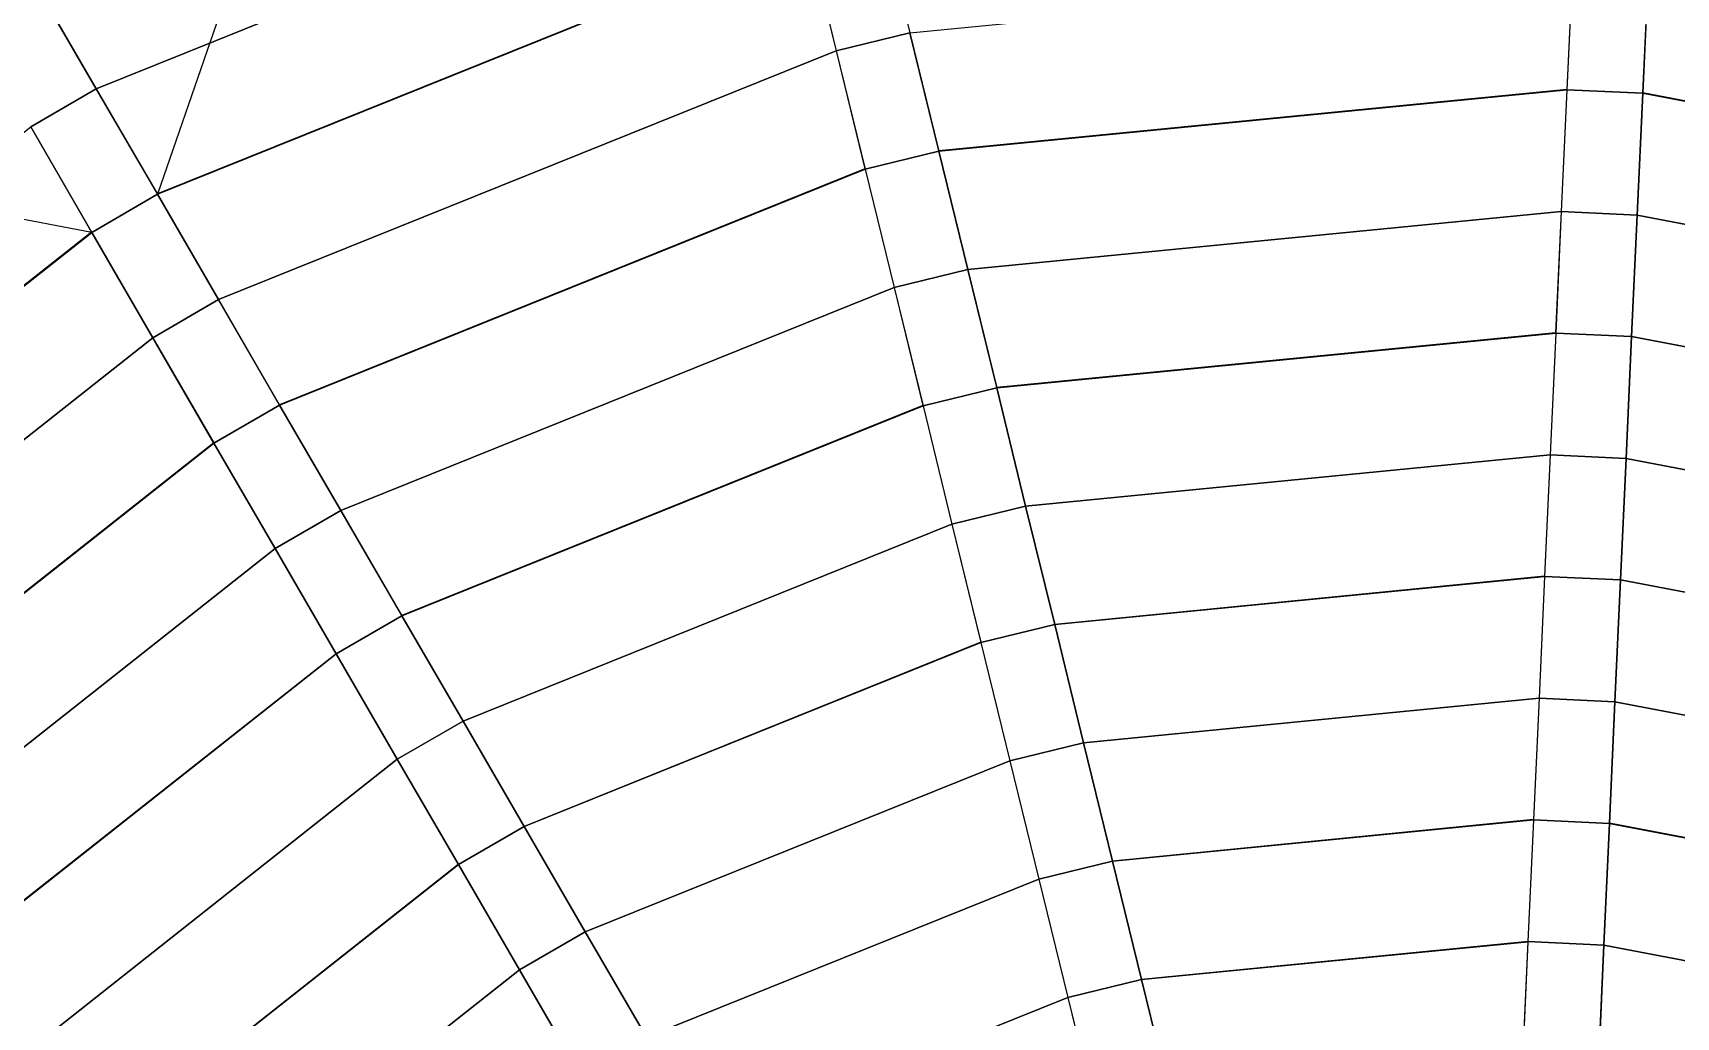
# Model space of a CAD drawing. Header units: millimetres. Extents: x -3890 to 2335, y 8273 to 14518.
# Drawn here: x -1737 to -656, y 12417 to 13064 of the extents above; entities that cross this region are included whole.
import ezdxf

# ---------------------------------------------------------------- set-up
doc = ezdxf.new("R2010")
doc.units = ezdxf.units.MM
for name, color, linetype in [('FRAMES', 2, 'Continuous'), ('JOINTS', 2, 'Continuous'), ('SHELLS', 1, 'Continuous')]:
    doc.layers.add(name, color=color, linetype=linetype)

msp = doc.modelspace()

# ---------------------------------------------------------------- linework, layer by layer
at = {"layer": 'FRAMES'}
for p, q in [((-1380, 13753.1, 1429.5), (-1655.1, 12958.2, 1601.2)), ((-1179.1, 13142.2, 1601.2), (-1160, 13064.3, 1618.7)), ((-1179.1, 13142.2, 1721.2), (-1160, 13064.3, 1738.7)), ((-1179.1, 13142.2, 1601.2), (-1160, 13064.3, 1738.7)), ((-1227.6, 13130.3, 1721.2), (-1655.1, 12958.2, 1721.2)), ((-1227.6, 13130.3, 1601.2), (-1208.6, 13052.5, 1618.7)), ((-1227.6, 13130.3, 1721.2), (-1208.6, 13052.5, 1738.7)), ((-1227.6, 13130.3, 1601.2), (-1208.6, 13052.5, 1738.7)), ((-724.2, 13106.9, 1618.7), (-727.8, 13026.9, 1635.5)), ((-724.2, 13106.9, 1738.7), (-727.8, 13026.9, 1755.5)), ((-724.2, 13106.9, 1738.7), (-727.8, 13026.9, 1635.5)), ((-674.2, 13104.7, 1618.7), (-677.9, 13024.6, 1635.5)), ((-674.2, 13104.7, 1738.7), (-677.9, 13024.6, 1755.5)), ((-674.2, 13104.7, 1738.7), (-677.9, 13024.6, 1635.5)), ((-1735.5, 13096.8, 1563.5), (-1695.3, 13027.5, 1582.7)), ((-1735.5, 13096.8, 1683.5), (-1695.3, 13027.5, 1702.7)), ((-1735.5, 13096.8, 1563.5), (-1695.3, 13027.5, 1702.7)), ((-1698.3, 12933.1, 1601.2), (-2524.9, 13089.2, 1429.5)), ((-1160, 13064.3, 1618.7), (-1208.6, 13052.5, 1618.7)), ((-1208.6, 13052.5, 1738.7), (-1160, 13064.3, 1738.7)), ((-1160, 13064.3, 1618.7), (-1141, 12986.5, 1635.5)), ((-1160, 13064.3, 1738.7), (-1141, 12986.5, 1755.5)), ((-1160, 13064.3, 1738.7), (-1160, 13064.3, 1618.7)), ((-1160, 13064.3, 1738.7), (-1141, 12986.5, 1635.5)), ((-1208.6, 13052.5, 1618.7), (-1189.5, 12974.6, 1635.5)), ((-1208.6, 13052.5, 1738.7), (-1189.5, 12974.6, 1755.5)), ((-1208.6, 13052.5, 1618.7), (-1208.6, 13052.5, 1738.7)), ((-1208.6, 13052.5, 1738.7), (-1189.5, 12974.6, 1635.5)), ((-1695.3, 13027.5, 1582.7), (-1738.5, 13002.5, 1582.7)), ((-1738.5, 13002.5, 1702.7), (-1695.3, 13027.5, 1702.7)), ((-1695.3, 13027.5, 1582.7), (-1655.1, 12958.2, 1601.2)), ((-1695.3, 13027.5, 1702.7), (-1655.1, 12958.2, 1721.2)), ((-1695.3, 13027.5, 1702.7), (-1695.3, 13027.5, 1582.7)), ((-1695.3, 13027.5, 1702.7), (-1655.1, 12958.2, 1601.2)), ((-727.8, 13026.9, 1755.5), (-1141, 12986.5, 1755.5)), ((-727.8, 13026.9, 1635.5), (-731.5, 12946.8, 1651.4)), ((-727.8, 13026.9, 1755.5), (-731.5, 12946.8, 1771.4)), ((-727.8, 13026.9, 1635.5), (-731.5, 12946.8, 1771.4)), ((-677.9, 13024.6, 1635.5), (-727.8, 13026.9, 1635.5)), ((-727.8, 13026.9, 1635.5), (-727.8, 13026.9, 1755.5)), ((-727.8, 13026.9, 1755.5), (-677.9, 13024.6, 1755.5)), ((-677.9, 13024.6, 1635.5), (-681.5, 12944.5, 1651.4)), ((-677.9, 13024.6, 1755.5), (-681.5, 12944.5, 1771.4)), ((-677.9, 13024.6, 1635.5), (-681.5, 12944.5, 1771.4)), ((-677.9, 13024.6, 1755.5), (-677.9, 13024.6, 1635.5)), ((-270.1, 12946.8, 1755.5), (-677.9, 13024.6, 1755.5)), ((-1738.5, 13002.5, 1582.7), (-1698.3, 12933.1, 1601.2)), ((-1738.5, 13002.5, 1702.7), (-1698.3, 12933.1, 1721.2)), ((-1698.3, 12933.1, 1601.2), (-1738.5, 13002.5, 1702.7)), ((-1141, 12986.5, 1635.5), (-1189.5, 12974.6, 1635.5)), ((-1189.5, 12974.6, 1755.5), (-1141, 12986.5, 1755.5)), ((-1141, 12986.5, 1635.5), (-1122, 12908.6, 1651.4)), ((-1141, 12986.5, 1755.5), (-1122, 12908.6, 1771.4)), ((-1141, 12986.5, 1755.5), (-1141, 12986.5, 1635.5)), ((-1141, 12986.5, 1635.5), (-1122, 12908.6, 1771.4)), ((-1189.5, 12974.6, 1755.5), (-1574.7, 12819.5, 1755.5)), ((-1189.5, 12974.6, 1635.5), (-1170.5, 12896.8, 1651.4)), ((-1189.5, 12974.6, 1755.5), (-1170.5, 12896.8, 1771.4)), ((-1189.5, 12974.6, 1635.5), (-1189.5, 12974.6, 1755.5)), ((-1189.5, 12974.6, 1635.5), (-1170.5, 12896.8, 1771.4)), ((-1655.1, 12958.2, 1601.2), (-1698.3, 12933.1, 1601.2)), ((-1698.3, 12933.1, 1721.2), (-1655.1, 12958.2, 1721.2)), ((-1655.1, 12958.2, 1601.2), (-1614.9, 12888.9, 1618.7)), ((-1655.1, 12958.2, 1721.2), (-1614.9, 12888.9, 1738.7)), ((-1655.1, 12958.2, 1721.2), (-1655.1, 12958.2, 1601.2)), ((-1655.1, 12958.2, 1601.2), (-1614.9, 12888.9, 1738.7)), ((-731.5, 12946.8, 1651.4), (-735.1, 12866.8, 1666.5)), ((-731.5, 12946.8, 1771.4), (-735.1, 12866.8, 1786.5)), ((-731.5, 12946.8, 1771.4), (-735.1, 12866.8, 1666.5)), ((-681.5, 12944.5, 1651.4), (-731.5, 12946.8, 1651.4)), ((-731.5, 12946.8, 1651.4), (-731.5, 12946.8, 1771.4)), ((-731.5, 12946.8, 1771.4), (-681.5, 12944.5, 1771.4)), ((-681.5, 12944.5, 1651.4), (-685.2, 12864.5, 1666.5)), ((-681.5, 12944.5, 1771.4), (-685.2, 12864.5, 1786.5)), ((-681.5, 12944.5, 1771.4), (-685.2, 12864.5, 1666.5)), ((-681.5, 12944.5, 1771.4), (-681.5, 12944.5, 1651.4)), ((-1698.3, 12933.1, 1721.2), (-2059.9, 12647.6, 1721.2)), ((-1698.3, 12933.1, 1601.2), (-1658.1, 12863.8, 1618.7)), ((-1698.3, 12933.1, 1721.2), (-1658.1, 12863.8, 1738.7)), ((-1698.3, 12933.1, 1601.2), (-1698.3, 12933.1, 1721.2)), ((-1658.1, 12863.8, 1738.7), (-1698.3, 12933.1, 1601.2)), ((-1122, 12908.6, 1651.4), (-1170.5, 12896.8, 1651.4)), ((-1170.5, 12896.8, 1771.4), (-1122, 12908.6, 1771.4)), ((-1122, 12908.6, 1651.4), (-1102.9, 12830.8, 1666.5)), ((-1122, 12908.6, 1771.4), (-1102.9, 12830.8, 1786.5)), ((-1122, 12908.6, 1771.4), (-1122, 12908.6, 1651.4)), ((-1122, 12908.6, 1771.4), (-1102.9, 12830.8, 1666.5)), ((-1614.9, 12888.9, 1618.7), (-1658.1, 12863.8, 1618.7)), ((-1658.1, 12863.8, 1738.7), (-1614.9, 12888.9, 1738.7)), ((-1614.9, 12888.9, 1618.7), (-1574.7, 12819.5, 1635.5)), ((-1614.9, 12888.9, 1738.7), (-1574.7, 12819.5, 1755.5)), ((-1614.9, 12888.9, 1738.7), (-1614.9, 12888.9, 1618.7)), ((-1614.9, 12888.9, 1738.7), (-1574.7, 12819.5, 1635.5)), ((-1170.5, 12896.8, 1651.4), (-1151.4, 12818.9, 1666.5)), ((-1170.5, 12896.8, 1771.4), (-1151.4, 12818.9, 1786.5)), ((-1170.5, 12896.8, 1651.4), (-1170.5, 12896.8, 1771.4)), ((-1170.5, 12896.8, 1771.4), (-1151.4, 12818.9, 1666.5)), ((-735.1, 12866.8, 1786.5), (-1102.9, 12830.8, 1786.5)), ((-735.1, 12866.8, 1666.5), (-738.8, 12786.7, 1680.7)), ((-735.1, 12866.8, 1786.5), (-738.8, 12786.7, 1800.7)), ((-735.1, 12866.8, 1666.5), (-738.8, 12786.7, 1800.7)), ((-685.2, 12864.5, 1666.5), (-735.1, 12866.8, 1666.5)), ((-735.1, 12866.8, 1666.5), (-735.1, 12866.8, 1786.5)), ((-735.1, 12866.8, 1786.5), (-685.2, 12864.5, 1786.5)), ((-1658.1, 12863.8, 1618.7), (-1617.9, 12794.5, 1635.5)), ((-1658.1, 12863.8, 1738.7), (-1617.9, 12794.5, 1755.5)), ((-1658.1, 12863.8, 1618.7), (-1658.1, 12863.8, 1738.7)), ((-1617.9, 12794.5, 1635.5), (-1658.1, 12863.8, 1738.7)), ((-685.2, 12864.5, 1666.5), (-688.9, 12784.4, 1680.7)), ((-685.2, 12864.5, 1786.5), (-688.9, 12784.4, 1800.7)), ((-685.2, 12864.5, 1666.5), (-688.9, 12784.4, 1800.7)), ((-685.2, 12864.5, 1786.5), (-685.2, 12864.5, 1666.5)), ((-322.2, 12795.3, 1786.5), (-685.2, 12864.5, 1786.5)), ((-1102.9, 12830.8, 1666.5), (-1151.4, 12818.9, 1666.5)), ((-1151.4, 12818.9, 1786.5), (-1102.9, 12830.8, 1786.5)), ((-1102.9, 12830.8, 1666.5), (-1083.9, 12752.9, 1680.7)), ((-1102.9, 12830.8, 1786.5), (-1083.9, 12752.9, 1800.7)), ((-1102.9, 12830.8, 1786.5), (-1102.9, 12830.8, 1666.5)), ((-1102.9, 12830.8, 1666.5), (-1083.9, 12752.9, 1800.7)), ((-1574.7, 12819.5, 1635.5), (-1617.9, 12794.5, 1635.5)), ((-1617.9, 12794.5, 1755.5), (-1574.7, 12819.5, 1755.5)), ((-1574.7, 12819.5, 1635.5), (-1534.4, 12750.2, 1651.4)), ((-1574.7, 12819.5, 1755.5), (-1534.4, 12750.2, 1771.4)), ((-1574.7, 12819.5, 1755.5), (-1574.7, 12819.5, 1635.5)), ((-1574.7, 12819.5, 1635.5), (-1534.4, 12750.2, 1771.4)), ((-1151.4, 12818.9, 1786.5), (-1494.2, 12680.9, 1786.5)), ((-1151.4, 12818.9, 1666.5), (-1132.4, 12741.1, 1680.7)), ((-1151.4, 12818.9, 1786.5), (-1132.4, 12741.1, 1800.7)), ((-1151.4, 12818.9, 1666.5), (-1151.4, 12818.9, 1786.5)), ((-1151.4, 12818.9, 1666.5), (-1132.4, 12741.1, 1800.7)), ((-1617.9, 12794.5, 1755.5), (-1943.7, 12537.2, 1755.5)), ((-1617.9, 12794.5, 1635.5), (-1577.7, 12725.2, 1651.4)), ((-1617.9, 12794.5, 1755.5), (-1577.7, 12725.2, 1771.4)), ((-1617.9, 12794.5, 1635.5), (-1617.9, 12794.5, 1755.5)), ((-1577.7, 12725.2, 1771.4), (-1617.9, 12794.5, 1635.5)), ((-738.8, 12786.7, 1680.7), (-742.5, 12706.6, 1694.1)), ((-738.8, 12786.7, 1800.7), (-742.5, 12706.6, 1814.1)), ((-738.8, 12786.7, 1800.7), (-742.5, 12706.6, 1694.1)), ((-688.9, 12784.4, 1680.7), (-738.8, 12786.7, 1680.7)), ((-738.8, 12786.7, 1680.7), (-738.8, 12786.7, 1800.7)), ((-738.8, 12786.7, 1800.7), (-688.9, 12784.4, 1800.7)), ((-688.9, 12784.4, 1680.7), (-692.5, 12704.4, 1694.1)), ((-688.9, 12784.4, 1800.7), (-692.5, 12704.4, 1814.1)), ((-688.9, 12784.4, 1800.7), (-692.5, 12704.4, 1694.1)), ((-688.9, 12784.4, 1800.7), (-688.9, 12784.4, 1680.7)), ((-1534.4, 12750.2, 1651.4), (-1577.7, 12725.2, 1651.4)), ((-1577.7, 12725.2, 1771.4), (-1534.4, 12750.2, 1771.4)), ((-1534.4, 12750.2, 1651.4), (-1494.2, 12680.9, 1666.5)), ((-1534.4, 12750.2, 1771.4), (-1494.2, 12680.9, 1786.5)), ((-1534.4, 12750.2, 1771.4), (-1534.4, 12750.2, 1651.4)), ((-1534.4, 12750.2, 1771.4), (-1494.2, 12680.9, 1666.5)), ((-1083.9, 12752.9, 1680.7), (-1132.4, 12741.1, 1680.7)), ((-1132.4, 12741.1, 1800.7), (-1083.9, 12752.9, 1800.7)), ((-1083.9, 12752.9, 1680.7), (-1064.8, 12675.1, 1694.1)), ((-1083.9, 12752.9, 1800.7), (-1064.8, 12675.1, 1814.1)), ((-1083.9, 12752.9, 1800.7), (-1083.9, 12752.9, 1680.7)), ((-1083.9, 12752.9, 1800.7), (-1064.8, 12675.1, 1694.1)), ((-1132.4, 12741.1, 1680.7), (-1113.3, 12663.2, 1694.1)), ((-1132.4, 12741.1, 1800.7), (-1113.3, 12663.2, 1814.1)), ((-1132.4, 12741.1, 1680.7), (-1132.4, 12741.1, 1800.7)), ((-1132.4, 12741.1, 1800.7), (-1113.3, 12663.2, 1694.1)), ((-1577.7, 12725.2, 1651.4), (-1537.5, 12655.8, 1666.5)), ((-1577.7, 12725.2, 1771.4), (-1537.5, 12655.8, 1786.5)), ((-1577.7, 12725.2, 1651.4), (-1577.7, 12725.2, 1771.4)), ((-1537.5, 12655.8, 1666.5), (-1577.7, 12725.2, 1771.4)), ((-742.5, 12706.6, 1814.1), (-1064.8, 12675.1, 1814.1)), ((-742.5, 12706.6, 1694.1), (-746.1, 12626.6, 1706.7)), ((-742.5, 12706.6, 1814.1), (-746.1, 12626.6, 1826.7)), ((-742.5, 12706.6, 1694.1), (-746.1, 12626.6, 1826.7)), ((-692.5, 12704.4, 1694.1), (-742.5, 12706.6, 1694.1)), ((-742.5, 12706.6, 1694.1), (-742.5, 12706.6, 1814.1)), ((-742.5, 12706.6, 1814.1), (-692.5, 12704.4, 1814.1)), ((-692.5, 12704.4, 1694.1), (-696.2, 12624.3, 1706.7)), ((-692.5, 12704.4, 1814.1), (-696.2, 12624.3, 1826.7)), ((-692.5, 12704.4, 1694.1), (-696.2, 12624.3, 1826.7)), ((-692.5, 12704.4, 1814.1), (-692.5, 12704.4, 1694.1)), ((-374.4, 12643.7, 1814.1), (-692.5, 12704.4, 1814.1)), ((-1494.2, 12680.9, 1666.5), (-1537.5, 12655.8, 1666.5)), ((-1537.5, 12655.8, 1786.5), (-1494.2, 12680.9, 1786.5)), ((-1494.2, 12680.9, 1666.5), (-1454, 12611.5, 1680.7)), ((-1494.2, 12680.9, 1786.5), (-1454, 12611.5, 1800.7)), ((-1494.2, 12680.9, 1786.5), (-1494.2, 12680.9, 1666.5)), ((-1494.2, 12680.9, 1666.5), (-1454, 12611.5, 1800.7)), ((-1064.8, 12675.1, 1694.1), (-1113.3, 12663.2, 1694.1)), ((-1113.3, 12663.2, 1814.1), (-1064.8, 12675.1, 1814.1)), ((-1064.8, 12675.1, 1694.1), (-1045.8, 12597.2, 1706.7)), ((-1064.8, 12675.1, 1814.1), (-1045.8, 12597.2, 1826.7)), ((-1064.8, 12675.1, 1814.1), (-1064.8, 12675.1, 1694.1)), ((-1064.8, 12675.1, 1694.1), (-1045.8, 12597.2, 1826.7)), ((-1113.3, 12663.2, 1814.1), (-1413.8, 12542.2, 1814.1)), ((-1113.3, 12663.2, 1694.1), (-1094.3, 12585.4, 1706.7)), ((-1113.3, 12663.2, 1814.1), (-1094.3, 12585.4, 1826.7)), ((-1113.3, 12663.2, 1694.1), (-1113.3, 12663.2, 1814.1)), ((-1113.3, 12663.2, 1694.1), (-1094.3, 12585.4, 1826.7)), ((-1537.5, 12655.8, 1786.5), (-1827.5, 12426.8, 1786.5)), ((-1537.5, 12655.8, 1666.5), (-1497.3, 12586.5, 1680.7)), ((-1537.5, 12655.8, 1786.5), (-1497.3, 12586.5, 1800.7)), ((-1537.5, 12655.8, 1666.5), (-1537.5, 12655.8, 1786.5)), ((-1497.3, 12586.5, 1800.7), (-1537.5, 12655.8, 1666.5)), ((-746.1, 12626.6, 1706.7), (-749.8, 12546.5, 1718.5)), ((-746.1, 12626.6, 1826.7), (-749.8, 12546.5, 1838.5)), ((-746.1, 12626.6, 1826.7), (-749.8, 12546.5, 1718.5)), ((-696.2, 12624.3, 1706.7), (-746.1, 12626.6, 1706.7)), ((-746.1, 12626.6, 1706.7), (-746.1, 12626.6, 1826.7)), ((-746.1, 12626.6, 1826.7), (-696.2, 12624.3, 1826.7)), ((-696.2, 12624.3, 1706.7), (-699.8, 12544.2, 1718.5)), ((-696.2, 12624.3, 1826.7), (-699.8, 12544.2, 1838.5)), ((-696.2, 12624.3, 1826.7), (-699.8, 12544.2, 1718.5)), ((-696.2, 12624.3, 1826.7), (-696.2, 12624.3, 1706.7)), ((-1454, 12611.5, 1680.7), (-1497.3, 12586.5, 1680.7)), ((-1497.3, 12586.5, 1800.7), (-1454, 12611.5, 1800.7)), ((-1454, 12611.5, 1680.7), (-1413.8, 12542.2, 1694.1)), ((-1454, 12611.5, 1800.7), (-1413.8, 12542.2, 1814.1)), ((-1454, 12611.5, 1800.7), (-1454, 12611.5, 1680.7)), ((-1454, 12611.5, 1800.7), (-1413.8, 12542.2, 1694.1)), ((-1045.8, 12597.2, 1706.7), (-1094.3, 12585.4, 1706.7)), ((-1094.3, 12585.4, 1826.7), (-1045.8, 12597.2, 1826.7)), ((-1045.8, 12597.2, 1706.7), (-1026.7, 12519.4, 1718.5)), ((-1045.8, 12597.2, 1826.7), (-1026.7, 12519.4, 1838.5)), ((-1045.8, 12597.2, 1826.7), (-1045.8, 12597.2, 1706.7)), ((-1045.8, 12597.2, 1826.7), (-1026.7, 12519.4, 1718.5)), ((-1497.3, 12586.5, 1680.7), (-1457.1, 12517.2, 1694.1)), ((-1497.3, 12586.5, 1800.7), (-1457.1, 12517.2, 1814.1)), ((-1497.3, 12586.5, 1680.7), (-1497.3, 12586.5, 1800.7)), ((-1457.1, 12517.2, 1694.1), (-1497.3, 12586.5, 1800.7)), ((-1094.3, 12585.4, 1706.7), (-1075.2, 12507.5, 1718.5)), ((-1094.3, 12585.4, 1826.7), (-1075.2, 12507.5, 1838.5)), ((-1094.3, 12585.4, 1706.7), (-1094.3, 12585.4, 1826.7)), ((-1094.3, 12585.4, 1826.7), (-1075.2, 12507.5, 1718.5)), ((-1413.8, 12542.2, 1694.1), (-1457.1, 12517.2, 1694.1)), ((-1457.1, 12517.2, 1814.1), (-1413.8, 12542.2, 1814.1)), ((-1413.8, 12542.2, 1694.1), (-1373.6, 12472.9, 1706.7)), ((-1413.8, 12542.2, 1814.1), (-1373.6, 12472.9, 1826.7)), ((-1413.8, 12542.2, 1814.1), (-1413.8, 12542.2, 1694.1)), ((-1413.8, 12542.2, 1694.1), (-1373.6, 12472.9, 1826.7)), ((-749.8, 12546.5, 1838.5), (-1026.7, 12519.4, 1838.5)), ((-749.8, 12546.5, 1718.5), (-753.4, 12466.5, 1729.5)), ((-749.8, 12546.5, 1838.5), (-753.4, 12466.5, 1849.5)), ((-749.8, 12546.5, 1718.5), (-753.4, 12466.5, 1849.5)), ((-699.8, 12544.2, 1718.5), (-749.8, 12546.5, 1718.5)), ((-749.8, 12546.5, 1718.5), (-749.8, 12546.5, 1838.5)), ((-749.8, 12546.5, 1838.5), (-699.8, 12544.2, 1838.5)), ((-699.8, 12544.2, 1718.5), (-703.5, 12464.2, 1729.5)), ((-699.8, 12544.2, 1838.5), (-703.5, 12464.2, 1849.5)), ((-699.8, 12544.2, 1718.5), (-703.5, 12464.2, 1849.5)), ((-699.8, 12544.2, 1838.5), (-699.8, 12544.2, 1718.5)), ((-426.5, 12492.1, 1838.5), (-699.8, 12544.2, 1838.5)), ((-1026.7, 12519.4, 1718.5), (-1075.2, 12507.5, 1718.5)), ((-1075.2, 12507.5, 1838.5), (-1026.7, 12519.4, 1838.5)), ((-1026.7, 12519.4, 1718.5), (-1007.7, 12441.5, 1729.5)), ((-1026.7, 12519.4, 1838.5), (-1007.7, 12441.5, 1849.5)), ((-1026.7, 12519.4, 1838.5), (-1026.7, 12519.4, 1718.5)), ((-1026.7, 12519.4, 1718.5), (-1007.7, 12441.5, 1849.5)), ((-1457.1, 12517.2, 1814.1), (-1711.3, 12316.5, 1814.1)), ((-1457.1, 12517.2, 1694.1), (-1416.9, 12447.8, 1706.7)), ((-1457.1, 12517.2, 1814.1), (-1416.9, 12447.8, 1826.7)), ((-1457.1, 12517.2, 1694.1), (-1457.1, 12517.2, 1814.1)), ((-1416.9, 12447.8, 1826.7), (-1457.1, 12517.2, 1694.1)), ((-1075.2, 12507.5, 1838.5), (-1333.4, 12403.5, 1838.5)), ((-1075.2, 12507.5, 1718.5), (-1056.1, 12429.7, 1729.5)), ((-1075.2, 12507.5, 1838.5), (-1056.1, 12429.7, 1849.5)), ((-1075.2, 12507.5, 1718.5), (-1075.2, 12507.5, 1838.5)), ((-1075.2, 12507.5, 1718.5), (-1056.1, 12429.7, 1849.5)), ((-1373.6, 12472.9, 1706.7), (-1416.9, 12447.8, 1706.7)), ((-1416.9, 12447.8, 1826.7), (-1373.6, 12472.9, 1826.7)), ((-1373.6, 12472.9, 1706.7), (-1333.4, 12403.5, 1718.5)), ((-1373.6, 12472.9, 1826.7), (-1333.4, 12403.5, 1838.5)), ((-1373.6, 12472.9, 1826.7), (-1373.6, 12472.9, 1706.7)), ((-1373.6, 12472.9, 1826.7), (-1333.4, 12403.5, 1718.5)), ((-753.4, 12466.5, 1729.5), (-757.1, 12386.4, 1739.7)), ((-753.4, 12466.5, 1849.5), (-757.1, 12386.4, 1859.7)), ((-753.4, 12466.5, 1849.5), (-757.1, 12386.4, 1739.7)), ((-703.5, 12464.2, 1729.5), (-753.4, 12466.5, 1729.5)), ((-753.4, 12466.5, 1729.5), (-753.4, 12466.5, 1849.5)), ((-753.4, 12466.5, 1849.5), (-703.5, 12464.2, 1849.5)), ((-703.5, 12464.2, 1729.5), (-707.1, 12384.1, 1739.7)), ((-703.5, 12464.2, 1849.5), (-707.1, 12384.1, 1859.7)), ((-703.5, 12464.2, 1849.5), (-707.1, 12384.1, 1739.7)), ((-703.5, 12464.2, 1849.5), (-703.5, 12464.2, 1729.5)), ((-1416.9, 12447.8, 1706.7), (-1376.6, 12378.5, 1718.5)), ((-1416.9, 12447.8, 1826.7), (-1376.6, 12378.5, 1838.5)), ((-1416.9, 12447.8, 1706.7), (-1416.9, 12447.8, 1826.7)), ((-1376.6, 12378.5, 1718.5), (-1416.9, 12447.8, 1826.7)), ((-1007.7, 12441.5, 1729.5), (-1056.1, 12429.7, 1729.5)), ((-1056.1, 12429.7, 1849.5), (-1007.7, 12441.5, 1849.5)), ((-1007.7, 12441.5, 1729.5), (-988.6, 12363.7, 1739.7)), ((-1007.7, 12441.5, 1849.5), (-988.6, 12363.7, 1859.7)), ((-1007.7, 12441.5, 1849.5), (-1007.7, 12441.5, 1729.5)), ((-1007.7, 12441.5, 1849.5), (-988.6, 12363.7, 1739.7)), ((-1056.1, 12429.7, 1729.5), (-1037.1, 12351.8, 1739.7)), ((-1056.1, 12429.7, 1849.5), (-1037.1, 12351.8, 1859.7)), ((-1056.1, 12429.7, 1729.5), (-1056.1, 12429.7, 1849.5)), ((-1056.1, 12429.7, 1849.5), (-1037.1, 12351.8, 1739.7))]:
    msp.add_line(p, q, dxfattribs=at)
at = {"layer": 'JOINTS'}
for p in [(-1160, 13064.3, 1618.7), (-1160, 13064.3, 1738.7), (-1208.6, 13052.5, 1618.7), (-1208.6, 13052.5, 1738.7), (-1695.3, 13027.5, 1582.7), (-1695.3, 13027.5, 1702.7), (-727.8, 13026.9, 1635.5), (-727.8, 13026.9, 1755.5), (-677.9, 13024.6, 1635.5), (-677.9, 13024.6, 1755.5), (-1141, 12986.5, 1635.5), (-1141, 12986.5, 1755.5), (-1189.5, 12974.6, 1635.5), (-1189.5, 12974.6, 1755.5), (-1655.1, 12958.2, 1601.2), (-1655.1, 12958.2, 1721.2), (-731.5, 12946.8, 1651.4), (-731.5, 12946.8, 1771.4), (-681.5, 12944.5, 1651.4), (-681.5, 12944.5, 1771.4), (-1698.3, 12933.1, 1601.2), (-1698.3, 12933.1, 1721.2), (-1122, 12908.6, 1651.4), (-1122, 12908.6, 1771.4), (-1614.9, 12888.9, 1618.7), (-1614.9, 12888.9, 1738.7), (-1170.5, 12896.8, 1651.4), (-1170.5, 12896.8, 1771.4), (-735.1, 12866.8, 1666.5), (-735.1, 12866.8, 1786.5), (-1658.1, 12863.8, 1618.7), (-1658.1, 12863.8, 1738.7), (-685.2, 12864.5, 1666.5), (-685.2, 12864.5, 1786.5), (-1102.9, 12830.8, 1666.5), (-1102.9, 12830.8, 1786.5), (-1574.7, 12819.5, 1635.5), (-1574.7, 12819.5, 1755.5), (-1151.4, 12818.9, 1666.5), (-1151.4, 12818.9, 1786.5), (-1617.9, 12794.5, 1635.5), (-1617.9, 12794.5, 1755.5), (-738.8, 12786.7, 1680.7), (-738.8, 12786.7, 1800.7), (-688.9, 12784.4, 1680.7), (-688.9, 12784.4, 1800.7), (-1534.4, 12750.2, 1651.4), (-1534.4, 12750.2, 1771.4), (-1083.9, 12752.9, 1680.7), (-1083.9, 12752.9, 1800.7), (-1132.4, 12741.1, 1680.7), (-1132.4, 12741.1, 1800.7), (-1577.7, 12725.2, 1651.4), (-1577.7, 12725.2, 1771.4), (-742.5, 12706.6, 1694.1), (-742.5, 12706.6, 1814.1), (-692.5, 12704.4, 1694.1), (-692.5, 12704.4, 1814.1), (-1494.2, 12680.9, 1666.5), (-1494.2, 12680.9, 1786.5), (-1064.8, 12675.1, 1694.1), (-1064.8, 12675.1, 1814.1), (-1113.3, 12663.2, 1694.1), (-1113.3, 12663.2, 1814.1), (-1537.5, 12655.8, 1666.5), (-1537.5, 12655.8, 1786.5), (-746.1, 12626.6, 1706.7), (-746.1, 12626.6, 1826.7), (-696.2, 12624.3, 1706.7), (-696.2, 12624.3, 1826.7), (-1454, 12611.5, 1680.7), (-1454, 12611.5, 1800.7), (-1045.8, 12597.2, 1706.7), (-1045.8, 12597.2, 1826.7), (-1497.3, 12586.5, 1680.7), (-1497.3, 12586.5, 1800.7), (-1094.3, 12585.4, 1706.7), (-1094.3, 12585.4, 1826.7), (-1413.8, 12542.2, 1694.1), (-1413.8, 12542.2, 1814.1), (-749.8, 12546.5, 1718.5), (-749.8, 12546.5, 1838.5), (-699.8, 12544.2, 1718.5), (-699.8, 12544.2, 1838.5), (-1026.7, 12519.4, 1718.5), (-1026.7, 12519.4, 1838.5), (-1457.1, 12517.2, 1694.1), (-1457.1, 12517.2, 1814.1), (-1075.2, 12507.5, 1718.5), (-1075.2, 12507.5, 1838.5), (-1373.6, 12472.9, 1706.7), (-1373.6, 12472.9, 1826.7), (-753.4, 12466.5, 1729.5), (-753.4, 12466.5, 1849.5), (-703.5, 12464.2, 1729.5), (-703.5, 12464.2, 1849.5), (-1416.9, 12447.8, 1706.7), (-1416.9, 12447.8, 1826.7), (-1007.7, 12441.5, 1729.5), (-1007.7, 12441.5, 1849.5), (-1056.1, 12429.7, 1729.5), (-1056.1, 12429.7, 1849.5)]:
    msp.add_point(p, dxfattribs=at)
at = {"layer": 'SHELLS'}
for points in [[(-1265.7, 13286, 1683.5), (-1246.7, 13208.2, 1702.7), (-1695.3, 13027.5, 1702.7), (-1735.5, 13096.8, 1683.5)], [(-1246.7, 13208.2, 1702.7), (-1227.7, 13130.5, 1721.9), (-1655.1, 12958.4, 1721.9), (-1695.3, 13027.5, 1702.7)], [(-1246.7, 13208.2, 1702.7), (-1246.7, 13208.2, 1702.7), (-1695.3, 13027.5, 1702.7)], [(-218, 13098.4, 1721.2), (-244, 13022.6, 1738.7), (-674.2, 13104.7, 1738.7), (-670.6, 13184.7, 1721.2)], [(-1227.6, 13130.3, 1721.2), (-1208.6, 13052.5, 1738.7), (-1614.9, 12888.9, 1738.7), (-1655.1, 12958.2, 1721.2)], [(-1655.1, 12958.2, 1721.2), (-1227.6, 13130.3, 1721.2), (-1655.1, 12958.2, 1721.2)], [(-724.2, 13106.9, 1738.7), (-727.8, 13027, 1756.3), (-1141, 12986.7, 1756.3), (-1160, 13064.3, 1738.7)], [(-244, 13022.6, 1738.7), (-270.1, 12947, 1756.3), (-677.9, 13024.8, 1756.3), (-674.2, 13104.7, 1738.7)], [(-244, 13022.6, 1738.7), (-244, 13022.6, 1738.7), (-674.2, 13104.7, 1738.7)], [(-1208.6, 13052.5, 1738.7), (-1189.6, 12974.8, 1756.3), (-1574.7, 12819.7, 1756.3), (-1614.9, 12888.9, 1738.7)], [(-727.8, 13026.9, 1755.5), (-731.5, 12946.8, 1771.4), (-1122, 12908.6, 1771.4), (-1141, 12986.5, 1755.5)], [(-727.8, 13026.9, 1755.5), (-727.8, 13026.9, 1755.5), (-1141, 12986.5, 1755.5), (-727.8, 13026.9, 1755.5)], [(-270.1, 12946.8, 1755.5), (-296.2, 12871, 1771.4), (-681.5, 12944.5, 1771.4), (-677.9, 13024.6, 1755.5)], [(-270.1, 12947, 1756.3), (-677.9, 13024.8, 1756.3), (-677.9, 13024.8, 1756.3)], [(-270.1, 12946.8, 1755.5), (-270.1, 12946.8, 1755.5), (-677.9, 13024.6, 1755.5), (-270.1, 12946.8, 1755.5)], [(-1738.5, 13002.5, 1702.7), (-1698.4, 12933.3, 1721.9), (-2060.1, 12647.8, 1721.9), (-2118.1, 12702.8, 1702.7)], [(-1189.6, 12974.8, 1756.3), (-1574.7, 12819.7, 1756.3), (-1574.7, 12819.7, 1756.3)], [(-1189.5, 12974.6, 1755.5), (-1170.5, 12896.8, 1771.4), (-1534.4, 12750.2, 1771.4), (-1574.7, 12819.5, 1755.5)], [(-1189.5, 12974.6, 1755.5), (-1189.5, 12974.6, 1755.5), (-1574.7, 12819.5, 1755.5), (-1189.5, 12974.6, 1755.5)], [(-731.5, 12946.8, 1771.4), (-735.2, 12866.9, 1787.2), (-1102.9, 12831, 1787.2), (-1122, 12908.6, 1771.4)], [(-296.2, 12871, 1771.4), (-322.2, 12795.4, 1787.2), (-685.2, 12864.6, 1787.2), (-681.5, 12944.5, 1771.4)], [(-296.2, 12871, 1771.4), (-296.2, 12871, 1771.4), (-681.5, 12944.5, 1771.4)], [(-1698.4, 12933.3, 1721.9), (-1698.4, 12933.3, 1721.9), (-1698.4, 12933.3, 1721.9), (-2060.1, 12647.8, 1721.9)], [(-1698.3, 12933.1, 1721.2), (-1658.1, 12863.8, 1738.7), (-2001.8, 12592.4, 1738.7), (-2059.9, 12647.6, 1721.2)], [(-2059.9, 12647.6, 1721.2), (-1698.3, 12933.1, 1721.2), (-2059.9, 12647.6, 1721.2)], [(-1170.5, 12896.8, 1771.4), (-1151.5, 12819.1, 1787.2), (-1494.3, 12681, 1787.2), (-1534.4, 12750.2, 1771.4)], [(-735.2, 12866.9, 1787.2), (-1102.9, 12830.9, 1787.2), (-1102.9, 12830.9, 1787.2), (-1102.9, 12831, 1787.2)], [(-735.1, 12866.8, 1786.5), (-738.8, 12786.7, 1800.7), (-1083.9, 12752.9, 1800.7), (-1102.9, 12830.8, 1786.5)], [(-1102.9, 12830.8, 1786.5), (-735.1, 12866.8, 1786.5), (-1102.9, 12830.8, 1786.5)], [(-1658.1, 12863.8, 1738.7), (-1618, 12794.6, 1756.3), (-1943.8, 12537.4, 1756.3), (-2001.8, 12592.4, 1738.7)], [(-1658.1, 12863.8, 1738.7), (-1658.1, 12863.8, 1738.7), (-2001.8, 12592.4, 1738.7)], [(-322.2, 12795.3, 1786.5), (-348.3, 12719.5, 1800.7), (-688.9, 12784.4, 1800.7), (-685.2, 12864.5, 1786.5)], [(-322.2, 12795.4, 1787.2), (-685.2, 12864.6, 1787.2), (-685.2, 12864.6, 1787.2)], [(-322.2, 12795.3, 1786.5), (-322.2, 12795.3, 1786.5), (-685.2, 12864.5, 1786.5), (-322.2, 12795.3, 1786.5)], [(-1151.5, 12819.1, 1787.2), (-1494.3, 12681, 1787.2), (-1494.3, 12681, 1787.2)], [(-1151.4, 12818.9, 1786.5), (-1132.4, 12741.1, 1800.7), (-1454, 12611.5, 1800.7), (-1494.2, 12680.9, 1786.5)], [(-1618, 12794.6, 1756.3), (-1618, 12794.6, 1756.3), (-1618, 12794.6, 1756.3), (-1943.8, 12537.4, 1756.3)], [(-1617.9, 12794.5, 1755.5), (-1577.7, 12725.2, 1771.4), (-1885.6, 12482, 1771.4), (-1943.7, 12537.2, 1755.5)], [(-1617.9, 12794.5, 1755.5), (-1617.9, 12794.5, 1755.5), (-1943.7, 12537.2, 1755.5), (-1617.9, 12794.5, 1755.5)], [(-738.8, 12786.7, 1800.7), (-742.5, 12706.8, 1814.9), (-1064.8, 12675.2, 1814.9), (-1083.9, 12752.9, 1800.7)], [(-348.3, 12719.5, 1800.7), (-374.3, 12643.8, 1814.9), (-692.5, 12704.5, 1814.9), (-688.9, 12784.4, 1800.7)], [(-348.3, 12719.5, 1800.7), (-348.3, 12719.5, 1800.7), (-688.9, 12784.4, 1800.7)], [(-1132.4, 12741.1, 1800.7), (-1113.4, 12663.4, 1814.9), (-1413.9, 12542.3, 1814.9), (-1454, 12611.5, 1800.7)], [(-1577.7, 12725.2, 1771.4), (-1537.6, 12655.9, 1787.2), (-1827.6, 12427, 1787.2), (-1885.6, 12482, 1771.4)], [(-742.5, 12706.6, 1814.1), (-746.1, 12626.6, 1826.7), (-1045.8, 12597.2, 1826.7), (-1064.8, 12675.1, 1814.1)], [(-1064.8, 12675.1, 1814.1), (-742.5, 12706.6, 1814.1), (-1064.8, 12675.1, 1814.1)], [(-374.4, 12643.7, 1814.1), (-400.4, 12567.9, 1826.7), (-696.2, 12624.3, 1826.7), (-692.5, 12704.4, 1814.1)], [(-374.3, 12643.8, 1814.9), (-692.5, 12704.5, 1814.9), (-692.5, 12704.5, 1814.9)], [(-692.5, 12704.4, 1814.1), (-374.4, 12643.7, 1814.1), (-692.5, 12704.4, 1814.1)], [(-1113.3, 12663.2, 1814.1), (-1094.3, 12585.4, 1826.7), (-1373.6, 12472.9, 1826.7), (-1413.8, 12542.2, 1814.1)], [(-1413.8, 12542.2, 1814.1), (-1113.3, 12663.2, 1814.1), (-1413.8, 12542.2, 1814.1)], [(-1537.6, 12655.9, 1787.2), (-1537.6, 12655.9, 1787.2), (-1537.6, 12655.9, 1787.2), (-1827.6, 12427, 1787.2)], [(-1537.5, 12655.8, 1786.5), (-1497.3, 12586.5, 1800.7), (-1769.4, 12371.6, 1800.7), (-1827.5, 12426.8, 1786.5)], [(-746.1, 12626.6, 1826.7), (-749.8, 12546.7, 1839.3), (-1026.7, 12519.5, 1839.3), (-1045.8, 12597.2, 1826.7)], [(-400.4, 12567.9, 1826.7), (-426.5, 12492.2, 1839.3), (-699.8, 12544.4, 1839.3), (-696.2, 12624.3, 1826.7)], [(-400.4, 12567.9, 1826.7), (-400.4, 12567.9, 1826.7), (-696.2, 12624.3, 1826.7)], [(-1497.3, 12586.5, 1800.7), (-1457.2, 12517.3, 1814.9), (-1711.3, 12316.6, 1814.9), (-1769.4, 12371.6, 1800.7)], [(-1497.3, 12586.5, 1800.7), (-1497.3, 12586.5, 1800.7), (-1769.4, 12371.6, 1800.7)], [(-1094.3, 12585.4, 1826.7), (-1075.2, 12507.6, 1839.3), (-1333.4, 12403.7, 1839.3), (-1373.6, 12472.9, 1826.7)], [(-749.8, 12546.5, 1838.5), (-753.4, 12466.5, 1849.5), (-1007.7, 12441.5, 1849.5), (-1026.7, 12519.4, 1838.5)], [(-1026.7, 12519.4, 1838.5), (-749.8, 12546.5, 1838.5), (-1026.7, 12519.4, 1838.5)], [(-426.5, 12492.1, 1838.5), (-452.6, 12416.3, 1849.5), (-703.5, 12464.2, 1849.5), (-699.8, 12544.2, 1838.5)], [(-426.5, 12492.2, 1839.3), (-699.8, 12544.4, 1839.3), (-699.8, 12544.4, 1839.3)], [(-699.8, 12544.2, 1838.5), (-426.5, 12492.1, 1838.5), (-699.8, 12544.2, 1838.5)], [(-1457.2, 12517.3, 1814.9), (-1457.2, 12517.3, 1814.9), (-1457.2, 12517.3, 1814.9), (-1711.3, 12316.6, 1814.9)], [(-1457.1, 12517.2, 1814.1), (-1416.9, 12447.8, 1826.7), (-1653.1, 12261.3, 1826.7), (-1711.3, 12316.5, 1814.1)], [(-1711.3, 12316.5, 1814.1), (-1457.1, 12517.2, 1814.1), (-1711.3, 12316.5, 1814.1)], [(-1075.2, 12507.5, 1838.5), (-1056.1, 12429.7, 1849.5), (-1293.2, 12334.2, 1849.5), (-1333.4, 12403.5, 1838.5)], [(-1333.4, 12403.5, 1838.5), (-1075.2, 12507.5, 1838.5), (-1333.4, 12403.5, 1838.5)], [(-753.4, 12466.4, 1849.5), (-757.1, 12386.5, 1860.5), (-988.6, 12363.8, 1860.5), (-1007.7, 12441.5, 1849.5)], [(-452.6, 12416.3, 1849.5), (-478.6, 12340.7, 1860.5), (-707.1, 12384.2, 1860.5), (-703.5, 12464.2, 1849.5)], [(-452.6, 12416.3, 1849.5), (-452.6, 12416.3, 1849.5), (-703.5, 12464.2, 1849.5)], [(-1416.9, 12447.8, 1826.7), (-1376.7, 12378.6, 1839.3), (-1595.1, 12206.2, 1839.3), (-1653.1, 12261.3, 1826.7)], [(-1416.9, 12447.8, 1826.7), (-1416.9, 12447.8, 1826.7), (-1653.1, 12261.3, 1826.7)], [(-1056.1, 12429.7, 1849.5), (-1037.1, 12351.9, 1860.5), (-1253, 12265, 1860.5), (-1293.2, 12334.2, 1849.5)]]:
    msp.add_3dface(points, dxfattribs=at)

doc.saveas('drawing.dxf')
